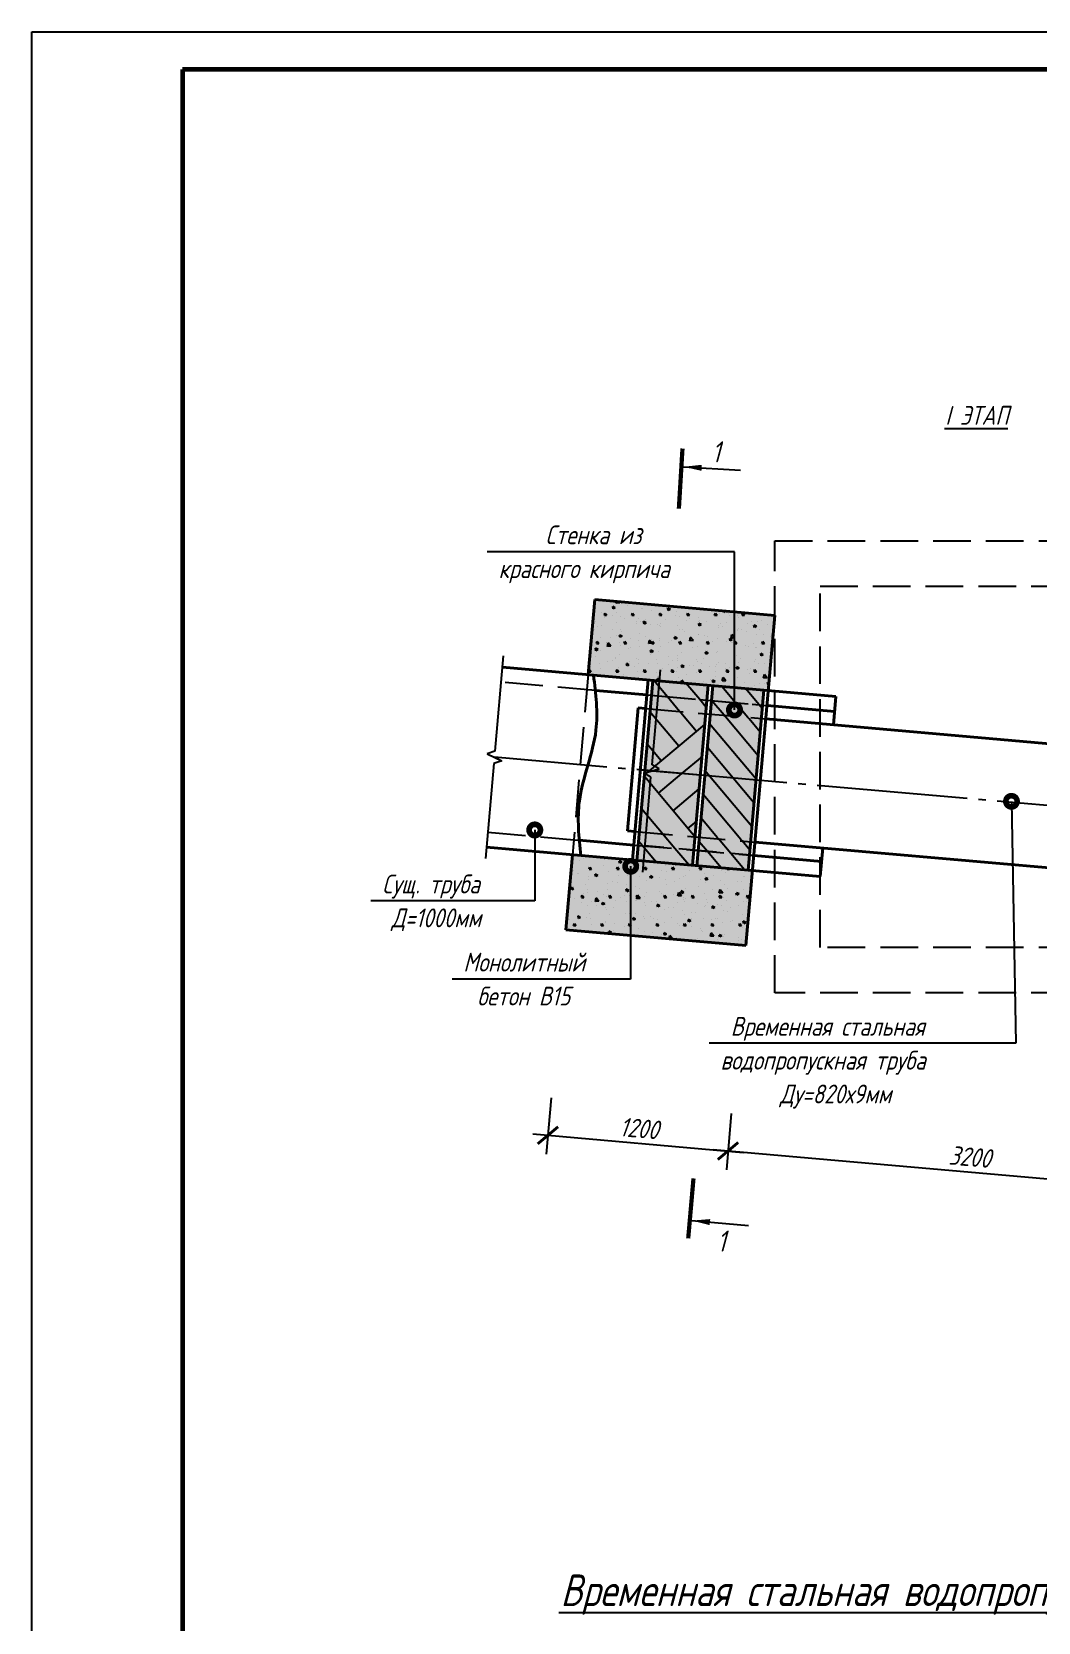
# Model space of a CAD drawing. Header units: millimetres. Extents: x 212190 to 241890, y -129581 to -108581.
# Drawn here: x 212190 to 218867, y -119138 to -108581 of the extents above; entities that cross this region are included whole.
import ezdxf

# ---------------------------------------------------------------- set-up
doc = ezdxf.new("R2010")
doc.units = ezdxf.units.MM
doc.linetypes.add('GOST2.303 4', pattern=[7, 5, -2, 0])
doc.linetypes.add('GOST2.303 5', pattern=[24, 20, -1.5, 1, -1.5])
doc.layers.get('0').update_dxf_attribs({"lineweight": 40})
for name, color, linetype in [('Заливка', 5, 'Continuous'), ('Линии', 7, 'Continuous'), ('Надписи', 7, 'Continuous'), ('Штриховка', 7, 'Continuous')]:
    doc.layers.add(name, color=color, linetype=linetype)
doc.styles.add('GOST 2.304', font='CS_Gost2304.shx', dxfattribs={"oblique": 15})

# ---------------------------------------------------------------- blocks, each defined once
blk = doc.blocks.new('_ArchTick')
at = {"color": 0, "linetype": 'ByBlock', "const_width": 0.15}
blk.add_lwpolyline([(-0.5, -0.5), (0.5, 0.5)], dxfattribs=at)

msp = doc.modelspace()

# ---------------------------------------------------------------- hatches: boundary and pattern name
at = {"layer": 'Заливка', "ltscale": 50}
h = msp.add_hatch(color=254, dxfattribs=at)
h.paths.add_polyline_path([(217120, -112455), (215925, -112350), (215881, -112848), (217077, -112953)])
h.paths.add_polyline_path([(216972, -114148), (215777, -114044), (215733, -114542), (216928, -114646)])
h = msp.add_hatch(color=26, dxfattribs=at)
h.paths.add_polyline_path([(217047, -112950), (216708, -112921), (216699, -113020), (217038, -113050)])
h.paths.add_polyline_path([(217038, -113050), (216699, -113020), (216691, -113110), (217030, -113140)])
h.paths.add_polyline_path([(217030, -113140), (216691, -113110), (216691, -113119), (217029, -113149)])
h.paths.add_polyline_path([(217029, -113149), (216691, -113119), (216656, -113518), (216994, -113548)])
h.paths.add_polyline_path([(216994, -113548), (216656, -113518), (216621, -113918), (216960, -113948)])
h.paths.add_polyline_path([(216960, -113948), (216621, -113918), (216620, -113927), (216959, -113956)])
h.paths.add_polyline_path([(216959, -113956), (216620, -113927), (216612, -114016), (216951, -114046)])
h.paths.add_polyline_path([(216951, -114046), (216612, -114016), (216603, -114116), (216942, -114146)])
at = {"layer": 'Линии', "ltscale": 50}
h = msp.add_hatch(color=41, dxfattribs=at)
h.paths.add_polyline_path([(216310, -112886), (216678, -112918), (216669, -113018), (216301, -112985)])
h.paths.add_polyline_path([(216301, -112985), (216669, -113018), (216662, -113107), (216293, -113075)])
h.paths.add_polyline_path([(216293, -113075), (216662, -113107), (216661, -113116), (216292, -113084)])
h.paths.add_polyline_path([(216292, -113084), (216661, -113116), (216626, -113516), (216257, -113484)])
h.paths.add_polyline_path([(216257, -113484), (216626, -113516), (216591, -113915), (216222, -113883)])
h.paths.add_polyline_path([(216222, -113883), (216591, -113915), (216590, -113924), (216222, -113892)])
h.paths.add_polyline_path([(216222, -113892), (216590, -113924), (216582, -114014), (216214, -113982)])
h.paths.add_polyline_path([(216214, -113982), (216582, -114014), (216574, -114113), (216205, -114081)])

# ---------------------------------------------------------------- linework, layer by layer
for p, q in [((215925, -112350), (215881, -112848)), ((215925, -112350), (217120, -112455)), ((215777, -114044), (215733, -114542)), ((215733, -114542), (216928, -114646))]:
    msp.add_line(p, q)
at = {"ltscale": 50}
for p, q in [((215925, -112350), (217120, -112455)), ((217120, -112455), (216928, -114646)), ((217525, -112992), (215312, -112799)), ((216271, -112983), (215929, -112953)), ((217516, -113092), (217068, -113053)), ((217475, -112988), (217475, -112988)), ((217508, -113181), (217525, -112992)), ((217508, -113181), (217525, -112992)), ((217513, -113059), (217513, -113059)), ((217525, -112992), (217525, -112992)), ((217525, -112992), (217525, -112992)), ((217525, -113060), (217525, -113060)), ((216213, -113068), (216263, -113072)), ((217060, -113142), (220252, -113421)), ((216142, -113885), (216192, -113889)), ((217420, -114187), (215207, -113994)), ((215822, -113947), (216184, -113979)), ((216989, -113959), (220180, -114238)), ((217420, -114187), (217437, -113998)), ((217420, -114187), (217437, -113998)), ((216981, -114049), (217429, -114088)), ((217371, -114183), (217371, -114183)), ((217420, -114187), (217420, -114187)), ((217420, -114187), (217420, -114187))]:
    msp.add_line(p, q, dxfattribs=at)
at = {"ltscale": 40}
for p, q in [((216280, -112883), (216175, -114079)), ((216310, -112886), (216205, -114081)), ((216678, -112918), (216574, -114113)), ((216708, -112921), (216603, -114116)), ((217047, -112950), (216942, -114146)), ((216213, -113068), (216142, -113885))]:
    msp.add_line(p, q, dxfattribs=at)
at = {"lineweight": 25, "ltscale": 50}
for p, q in [((215636, -115656), (215603, -116030)), ((216831, -115761), (216798, -116135)), ((216831, -115761), (216798, -116135)), ((215514, -115897), (216909, -116019)), ((216710, -116001), (220101, -116298))]:
    msp.add_line(p, q, dxfattribs=at)
at = {"ltscale": 50}
msp.add_spline([(215917, -112852), (215933, -113217), (215823, -113686), (215832, -114049)], degree=3, dxfattribs=at)
at = {"layer": 'Линии', "linetype": 'GOST2.303 4', "ltscale": 50}
for p, q in [((217120, -114960), (217120, -111960)), ((217120, -111960), (220120, -111960)), ((217420, -114660), (217420, -112260)), ((217420, -112260), (219820, -112260)), ((215881, -112848), (215777, -114044)), ((215929, -112953), (215303, -112898)), ((217125, -112957), (216354, -112889)), ((217125, -112957), (216354, -112889)), ((217125, -112957), (217525, -112992)), ((217125, -112957), (217525, -112992)), ((217126, -112957), (217225, -112966)), ((217126, -112957), (217225, -112966)), ((216271, -112983), (217068, -113053)), ((216345, -112989), (217516, -113091)), ((216345, -112989), (217516, -113091)), ((216263, -113072), (217060, -113142)), ((215216, -113894), (215822, -113947)), ((216192, -113889), (216989, -113959)), ((216184, -113979), (216981, -114049)), ((217429, -114088), (216258, -113985)), ((217429, -114088), (216258, -113985)), ((217020, -114152), (216249, -114085)), ((217020, -114152), (216249, -114085)), ((217420, -114187), (217020, -114152)), ((217420, -114187), (217020, -114152)), ((217420, -114187), (217316, -114178)), ((219820, -114660), (217420, -114660)), ((220120, -114960), (217120, -114960))]:
    msp.add_line(p, q, dxfattribs=at)
at = {"layer": 'Линии', "ltscale": 50}
for p, q in [((215318, -112724), (215263, -113355)), ((216305, -113446), (216361, -112815)), ((216305, -113446), (216361, -112815)), ((215263, -113355), (215211, -113373)), ((215211, -113373), (215308, -113420)), ((215256, -113437), (215201, -114069)), ((215308, -113420), (215256, -113437)), ((216626, -113516), (216227, -113481)), ((216250, -113502), (216353, -113473)), ((216250, -113502), (216353, -113473)), ((216353, -113473), (216305, -113446)), ((216353, -113473), (216305, -113446)), ((216243, -114160), (216298, -113528)), ((216243, -114160), (216298, -113528)), ((216298, -113528), (216250, -113502)), ((216298, -113528), (216250, -113502))]:
    msp.add_line(p, q, dxfattribs=at)
at = {"layer": 'Линии', "linetype": 'Continuous', "ltscale": 50}
for p, q in [((216407, -112995), (216316, -112886)), ((216621, -113013), (216530, -112905)), ((216488, -113092), (216407, -112995)), ((216665, -113066), (216621, -113013)), ((216483, -113323), (216291, -113094)), ((216497, -113102), (216488, -113092)), ((216600, -113225), (216497, -113102)), ((216288, -113486), (216655, -113178)), ((216366, -113421), (216273, -113309)), ((216255, -113514), (216288, -113486)), ((216503, -113505), (216637, -113393)), ((216581, -113914), (216254, -113524)), ((216347, -113635), (216503, -113505)), ((216445, -113752), (216618, -113607)), ((216367, -113896), (216235, -113739)), ((216375, -113905), (216367, -113896)), ((216457, -114003), (216375, -113905)), ((216543, -113869), (216599, -113822)), ((216242, -113984), (216216, -113953)), ((216333, -114092), (216242, -113984)), ((216548, -114111), (216457, -114003)), ((216590, -113924), (216581, -113914)), ((216590, -113925), (216590, -113924))]:
    msp.add_line(p, q, dxfattribs=at)
at = {"layer": 'Линии', "linetype": 'GOST2.303 5', "ltscale": 50}
msp.add_line((221982, -113984), (215259, -113396), dxfattribs=at)
at = {"layer": 'Надписи'}
for p, q in [((212190, -108581), (241890, -108581)), ((212190, -129581), (212190, -108581))]:
    msp.add_line(p, q, dxfattribs=at)
at = {"layer": 'Надписи', "lineweight": 60}
for p, q in [((241640, -108831), (213190, -108831)), ((213190, -108831), (213190, -129331))]:
    msp.add_line(p, q, dxfattribs=at)
at = {"layer": 'Надписи', "linetype": 'Continuous', "ltscale": 40}
for p, q in [((216514, -111468), (216892, -111491)), ((216569, -116472), (216946, -116505))]:
    msp.add_line(p, q, dxfattribs=at)
at = {"layer": 'Надписи', "ltscale": 50}
for p, q in [((216852, -112032), (215212, -112032)), ((216852, -113082), (216852, -112032)), ((218689, -113689), (218718, -115295)), ((215527, -113879), (215527, -114350)), ((216163, -114120), (216163, -114869)), ((215527, -114350), (214440, -114350)), ((216163, -114869), (214978, -114869)), ((218718, -115295), (216684, -115295))]:
    msp.add_line(p, q, dxfattribs=at)
at = {"layer": 'Надписи', "linetype": 'Continuous', "ltscale": 40, "const_width": 28}
for points in [[(216507, -111347), (216483, -111746)], [(216330, -114209), (216330, -114209), (216330, -114209)], [(216750, -114246), (216750, -114246), (216750, -114246)], [(216545, -116590), (216580, -116192)]]:
    msp.add_lwpolyline(points, dxfattribs=at)
at = {"layer": 'Надписи', "ltscale": 50, "const_width": 75}
for points in [[(216871, -113082, 1), (216833, -113082, 1)], [(218708, -113689, 1), (218671, -113689, 1)], [(215546, -113879, 1), (215508, -113879, 1)], [(216182, -114120, 1), (216145, -114120, 1)]]:
    msp.add_lwpolyline(points, format="xyb", close=True, dxfattribs=at)
at = {"layer": 'Надписи', "linetype": 'Continuous', "ltscale": 40}
for points in [[(216514, -111468), (216635, -111455), (216633, -111495)], [(216569, -116472), (216691, -116462), (216687, -116502)]]:
    msp.add_solid(points, dxfattribs=at)
at = {"layer": 'Штриховка', "linetype": 'Continuous', "ltscale": 50}
for p, q in [((215925, -112396), (215925, -112396)), ((216061, -112404), (216044, -112396)), ((216048, -112412), (216044, -112396)), ((216061, -112404), (216048, -112411)), ((216068, -112374), (216070, -112363)), ((216091, -112372), (216068, -112374)), ((216091, -112373), (216084, -112364)), ((216103, -112378), (216103, -112378)), ((216144, -112387), (216144, -112387)), ((216232, -112407), (216232, -112407)), ((216239, -112408), (216239, -112408)), ((216302, -112422), (216302, -112422)), ((216320, -112392), (216320, -112392)), ((216427, -112416), (216409, -112407)), ((216413, -112423), (216409, -112407)), ((216426, -112416), (216413, -112423)), ((216465, -112431), (216465, -112431)), ((216676, -112419), (216676, -112419)), ((216717, -112421), (216717, -112421)), ((216778, -112435), (216776, -112425)), ((216792, -112427), (216778, -112435)), ((216792, -112427), (216789, -112426)), ((215932, -112496), (215932, -112496)), ((215945, -112528), (215945, -112528)), ((215968, -112520), (215968, -112520)), ((215973, -112435), (215973, -112435)), ((215982, -112443), (215982, -112443)), ((215988, -112467), (215988, -112467)), ((215989, -112455), (215993, -112439)), ((216004, -112456), (215989, -112456)), ((216005, -112456), (215994, -112441)), ((216044, -112457), (216044, -112457)), ((216068, -112502), (216068, -112502)), ((216070, -112434), (216070, -112434)), ((216099, -112463), (216099, -112463)), ((216124, -112473), (216124, -112473)), ((216172, -112455), (216176, -112439)), ((216187, -112456), (216172, -112456)), ((216187, -112456), (216176, -112441)), ((216202, -112492), (216202, -112492)), ((216203, -112508), (216203, -112508)), ((216215, -112472), (216215, -112472)), ((216227, -112492), (216227, -112492)), ((216267, -112504), (216249, -112496)), ((216253, -112512), (216249, -112496)), ((216266, -112504), (216253, -112512)), ((216259, -112479), (216259, -112479)), ((216297, -112513), (216297, -112513)), ((216339, -112514), (216339, -112514)), ((216355, -112455), (216359, -112439)), ((216370, -112456), (216355, -112456)), ((216357, -112522), (216357, -112522)), ((216370, -112456), (216359, -112441)), ((216360, -112527), (216360, -112527)), ((216361, -112511), (216361, -112511)), ((216362, -112438), (216362, -112438)), ((216395, -112485), (216395, -112485)), ((216460, -112457), (216460, -112457)), ((216474, -112521), (216474, -112521)), ((216488, -112465), (216488, -112465)), ((216531, -112491), (216531, -112491)), ((216553, -112456), (216537, -112456)), ((216538, -112455), (216542, -112439)), ((216553, -112456), (216542, -112441)), ((216554, -112478), (216554, -112478)), ((216610, -112469), (216610, -112469)), ((216610, -112527), (216610, -112527)), ((216632, -112516), (216615, -112508)), ((216618, -112523), (216615, -112508)), ((216616, -112494), (216616, -112494)), ((216617, -112491), (216617, -112491)), ((216632, -112516), (216618, -112523)), ((216666, -112497), (216666, -112497)), ((216720, -112455), (216725, -112439)), ((216736, -112456), (216720, -112456)), ((216736, -112456), (216725, -112441)), ((216745, -112533), (216745, -112533)), ((216746, -112525), (216746, -112525)), ((216750, -112440), (216750, -112440)), ((216756, -112507), (216756, -112507)), ((216775, -112526), (216775, -112526)), ((216802, -112503), (216802, -112503)), ((216812, -112442), (216812, -112442)), ((216821, -112457), (216821, -112457)), ((216875, -112456), (216875, -112456)), ((216877, -112468), (216877, -112468)), ((216903, -112455), (216908, -112439)), ((216918, -112456), (216903, -112456)), ((216919, -112456), (216908, -112441)), ((216937, -112510), (216937, -112510)), ((216967, -112495), (216967, -112495)), ((216997, -112527), (216980, -112519)), ((216984, -112535), (216980, -112519)), ((216997, -112527), (216984, -112535)), ((217005, -112497), (217005, -112497)), ((217033, -112491), (217033, -112491)), ((217073, -112516), (217073, -112516)), ((217086, -112455), (217087, -112452)), ((217101, -112456), (217086, -112456)), ((217102, -112456), (217099, -112453)), ((217112, -112533), (217112, -112533)), ((215922, -112548), (215922, -112548)), ((215937, -112642), (215941, -112627)), ((215952, -112644), (215937, -112644)), ((215953, -112644), (215942, -112628)), ((215964, -112604), (215964, -112604)), ((216002, -112636), (216002, -112636)), ((216003, -112634), (216003, -112634)), ((216009, -112660), (216014, -112636)), ((216032, -112658), (216014, -112636)), ((216027, -112600), (216027, -112600)), ((216040, -112549), (216040, -112549)), ((216067, -112586), (216067, -112586)), ((216093, -112600), (216089, -112585)), ((216107, -112593), (216090, -112585)), ((216091, -112632), (216091, -112632)), ((216106, -112593), (216093, -112600)), ((216095, -112547), (216095, -112547)), ((216102, -112563), (216102, -112563)), ((216120, -112642), (216124, -112627)), ((216135, -112644), (216120, -112644)), ((216136, -112644), (216125, -112628)), ((216163, -112606), (216163, -112606)), ((216212, -112624), (216212, -112624)), ((216223, -112576), (216223, -112576)), ((216260, -112598), (216260, -112598)), ((216283, -112641), (216288, -112618)), ((216306, -112640), (216283, -112641)), ((216305, -112640), (216288, -112618)), ((216299, -112612), (216299, -112612)), ((216303, -112642), (216307, -112627)), ((216318, -112644), (216303, -112644)), ((216319, -112644), (216308, -112628)), ((216353, -112607), (216353, -112607)), ((216355, -112619), (216355, -112619)), ((216417, -112633), (216417, -112633)), ((216434, -112618), (216434, -112618)), ((216472, -112605), (216455, -112596)), ((216459, -112612), (216455, -112596)), ((216472, -112605), (216459, -112612)), ((216479, -112634), (216479, -112634)), ((216484, -112550), (216484, -112550)), ((216486, -112642), (216490, -112627)), ((216501, -112644), (216486, -112644)), ((216501, -112644), (216490, -112628)), ((216506, -112549), (216506, -112549)), ((216518, -112562), (216518, -112562)), ((216556, -112623), (216561, -112599)), ((216579, -112621), (216556, -112623)), ((216579, -112622), (216561, -112599)), ((216570, -112624), (216570, -112624)), ((216612, -112579), (216612, -112579)), ((216612, -112583), (216612, -112583)), ((216651, -112587), (216651, -112587)), ((216669, -112642), (216673, -112627)), ((216684, -112644), (216669, -112644)), ((216684, -112644), (216673, -112628)), ((216675, -112597), (216675, -112597)), ((216705, -112630), (216705, -112630)), ((216742, -112609), (216742, -112609)), ((216797, -112625), (216797, -112625)), ((216837, -112616), (216820, -112608)), ((216824, -112624), (216820, -112608)), ((216837, -112616), (216824, -112623)), ((216830, -112605), (216835, -112581)), ((216853, -112603), (216830, -112605)), ((216833, -112632), (216833, -112632)), ((216853, -112603), (216835, -112581)), ((216841, -112636), (216841, -112636)), ((216867, -112644), (216851, -112644)), ((216852, -112642), (216856, -112627)), ((216867, -112644), (216856, -112628)), ((216868, -112637), (216868, -112637)), ((216870, -112547), (216870, -112547)), ((216872, -112552), (216872, -112552)), ((216881, -112539), (216881, -112539)), ((216901, -112545), (216901, -112545)), ((216932, -112561), (216932, -112561)), ((216976, -112643), (216976, -112643)), ((217001, -112581), (217001, -112581)), ((217017, -112545), (217017, -112545)), ((217034, -112642), (217039, -112627)), ((217050, -112644), (217034, -112644)), ((217050, -112644), (217039, -112628)), ((217046, -112583), (217046, -112583)), ((217090, -112596), (217090, -112596)), ((217104, -112587), (217109, -112563)), ((217109, -112586), (217104, -112586)), ((217111, -112565), (217109, -112563)), ((215897, -112716), (215897, -112716)), ((215902, -112704), (215902, -112704)), ((215933, -112689), (215929, -112673)), ((215947, -112682), (215930, -112673)), ((215930, -112727), (215930, -112727)), ((215946, -112682), (215933, -112689)), ((215960, -112689), (215960, -112689)), ((216032, -112658), (216009, -112659)), ((216060, -112739), (216060, -112739)), ((216065, -112733), (216065, -112733)), ((216086, -112716), (216086, -112716)), ((216097, -112655), (216097, -112655)), ((216147, -112675), (216147, -112675)), ((216160, -112669), (216160, -112669)), ((216201, -112739), (216201, -112739)), ((216215, -112745), (216215, -112745)), ((216219, -112661), (216219, -112661)), ((216292, -112713), (216292, -112713)), ((216312, -112693), (216295, -112685)), ((216299, -112701), (216295, -112685)), ((216312, -112693), (216299, -112701)), ((216318, -112704), (216318, -112704)), ((216336, -112746), (216336, -112746)), ((216349, -112691), (216349, -112691)), ((216358, -112663), (216358, -112663)), ((216413, -112725), (216413, -112725)), ((216475, -112719), (216475, -112719)), ((216475, -112738), (216475, -112738)), ((216503, -112701), (216503, -112701)), ((216575, -112668), (216575, -112668)), ((216603, -112748), (216603, -112748)), ((216608, -112663), (216608, -112663)), ((216649, -112739), (216649, -112739)), ((216678, -112705), (216660, -112696)), ((216664, -112712), (216660, -112696)), ((216677, -112705), (216664, -112712)), ((216670, -112689), (216670, -112689)), ((216733, -112703), (216733, -112703)), ((216737, -112694), (216737, -112694)), ((216864, -112721), (216864, -112721)), ((216891, -112738), (216891, -112738)), ((216928, -112653), (216928, -112653)), ((216942, -112664), (216942, -112664)), ((216990, -112667), (216990, -112667)), ((216996, -112666), (216996, -112666)), ((217043, -112716), (217026, -112708)), ((217029, -112724), (217026, -112708)), ((217043, -112716), (217029, -112724)), ((217087, -112702), (217087, -112702)), ((215885, -112830), (215890, -112814)), ((215900, -112831), (215885, -112831)), ((215901, -112831), (215890, -112815)), ((215898, -112796), (215898, -112796)), ((215956, -112773), (215956, -112773)), ((215960, -112810), (215960, -112810)), ((216009, -112763), (216009, -112763)), ((216043, -112755), (216043, -112755)), ((216068, -112830), (216073, -112814)), ((216083, -112831), (216068, -112831)), ((216084, -112831), (216073, -112815)), ((216082, -112801), (216082, -112801)), ((216118, -112845), (216118, -112845)), ((216152, -112782), (216135, -112774)), ((216139, -112789), (216135, -112774)), ((216152, -112782), (216139, -112789)), ((216145, -112769), (216145, -112769)), ((216155, -112760), (216155, -112760)), ((216188, -112793), (216188, -112793)), ((216210, -112830), (216210, -112830)), ((216218, -112774), (216218, -112774)), ((216251, -112830), (216255, -112814)), ((216266, -112831), (216251, -112831)), ((216267, -112831), (216256, -112815)), ((216280, -112775), (216280, -112775)), ((216333, -112831), (216333, -112831)), ((216344, -112776), (216344, -112776)), ((216376, -112809), (216376, -112809)), ((216416, -112781), (216416, -112781)), ((216434, -112830), (216438, -112814)), ((216449, -112831), (216434, -112831)), ((216438, -112751), (216438, -112751)), ((216450, -112831), (216439, -112815)), ((216470, -112830), (216470, -112830)), ((216471, -112803), (216471, -112803)), ((216472, -112752), (216472, -112752)), ((216518, -112793), (216500, -112785)), ((216504, -112801), (216500, -112785)), ((216517, -112793), (216504, -112801)), ((216533, -112844), (216533, -112844)), ((216551, -112787), (216551, -112787)), ((216583, -112789), (216583, -112789)), ((216599, -112832), (216599, -112832)), ((216608, -112758), (216608, -112758)), ((216617, -112830), (216621, -112814)), ((216632, -112831), (216617, -112831)), ((216633, -112831), (216622, -112815)), ((216633, -112773), (216633, -112773)), ((216687, -112793), (216687, -112793)), ((216728, -112794), (216728, -112794)), ((216728, -112827), (216728, -112827)), ((216733, -112778), (216733, -112778)), ((216743, -112764), (216743, -112764)), ((216791, -112808), (216791, -112808)), ((216794, -112777), (216794, -112777)), ((216800, -112830), (216804, -112814)), ((216815, -112831), (216800, -112831)), ((216815, -112831), (216804, -112815)), ((216822, -112799), (216822, -112799)), ((216860, -112806), (216860, -112806)), ((216883, -112805), (216866, -112797)), ((216869, -112812), (216866, -112797)), ((216883, -112805), (216869, -112812)), ((216879, -112770), (216879, -112770)), ((216939, -112815), (216939, -112815)), ((216949, -112843), (216949, -112843)), ((216958, -112805), (216958, -112805)), ((216983, -112830), (216987, -112814)), ((216998, -112831), (216983, -112831)), ((216985, -112759), (216985, -112759)), ((216998, -112831), (216987, -112815)), ((216988, -112835), (216988, -112835)), ((216992, -112750), (216992, -112750)), ((217014, -112776), (217014, -112776)), ((217045, -112872), (217050, -112848)), ((217048, -112773), (217048, -112773)), ((217068, -112871), (217050, -112848)), ((217085, -112854), (217085, -112854)), ((216104, -112866), (216104, -112866)), ((216213, -112866), (216213, -112866)), ((216240, -112873), (216240, -112873)), ((216276, -112880), (216276, -112880)), ((216340, -112860), (216340, -112860)), ((216344, -112889), (216340, -112874)), ((216358, -112882), (216341, -112874)), ((216357, -112882), (216345, -112889)), ((216376, -112879), (216376, -112879)), ((216466, -112888), (216466, -112888)), ((216479, -112869), (216479, -112869)), ((216499, -112902), (216503, -112885)), ((216518, -112904), (216502, -112885)), ((216511, -112885), (216511, -112885)), ((216624, -112908), (216624, -112908)), ((216647, -112891), (216647, -112891)), ((216691, -112879), (216691, -112879)), ((216723, -112894), (216706, -112885)), ((216710, -112901), (216706, -112885)), ((216723, -112894), (216710, -112901)), ((216729, -112863), (216729, -112863)), ((216859, -113034), (216768, -112926)), ((216771, -112890), (216776, -112867)), ((216794, -112889), (216771, -112890)), ((216794, -112889), (216776, -112867)), ((216782, -112897), (216782, -112897)), ((216786, -112900), (216786, -112900)), ((216848, -112914), (216848, -112914)), ((216855, -112890), (216855, -112890)), ((216874, -112866), (216874, -112866)), ((216918, -112903), (216918, -112903)), ((217015, -113048), (216924, -112940)), ((216984, -112919), (216984, -112919)), ((217019, -112904), (217019, -112904)), ((217043, -112864), (217043, -112864)), ((217068, -112870), (217045, -112872)), ((217053, -112909), (217053, -112909)), ((217081, -112902), (217071, -112897)), ((217075, -112913), (217071, -112897)), ((217080, -112909), (217075, -112913)), ((216702, -113021), (216700, -113017)), ((216784, -113118), (216702, -113021)), ((216941, -113132), (216859, -113034)), ((217036, -113073), (217015, -113048)), ((216792, -113128), (216784, -113118)), ((217009, -113386), (216792, -113128)), ((216949, -113141), (216941, -113132)), ((217022, -113229), (216949, -113141)), ((216995, -113542), (216686, -113174)), ((216844, -113535), (216672, -113331)), ((216687, -113521), (216658, -113487)), ((216968, -113855), (216687, -113521)), ((216981, -113699), (216844, -113535)), ((216895, -113942), (216645, -113644)), ((216738, -113928), (216631, -113800)), ((216672, -114022), (216617, -113957)), ((216747, -113938), (216738, -113928)), ((216828, -114035), (216747, -113938)), ((216903, -113952), (216895, -113942)), ((216954, -114012), (216903, -113952)), ((215824, -114079), (215824, -114079)), ((215852, -114071), (215852, -114071)), ((215982, -114114), (215982, -114114)), ((215988, -114078), (215988, -114078)), ((215989, -114069), (215990, -114062)), ((216012, -114067), (215989, -114068)), ((216012, -114067), (216009, -114064)), ((216018, -114068), (216018, -114068)), ((216079, -114075), (216079, -114075)), ((216105, -114092), (216088, -114084)), ((216092, -114100), (216088, -114084)), ((216105, -114092), (216092, -114100)), ((216123, -114084), (216123, -114084)), ((216146, -114097), (216146, -114097)), ((216224, -114113), (216224, -114113)), ((216259, -114090), (216259, -114090)), ((216334, -114099), (216334, -114099)), ((216397, -114113), (216397, -114113)), ((216457, -114111), (216455, -114103)), ((216470, -114104), (216457, -114111)), ((216606, -114116), (216604, -114113)), ((216763, -114130), (216672, -114022)), ((216919, -114144), (216828, -114035)), ((215785, -114150), (215785, -114150)), ((215812, -114169), (215812, -114169)), ((215819, -114171), (215819, -114171)), ((215882, -114185), (215882, -114185)), ((215883, -114210), (215883, -114210)), ((215887, -114125), (215887, -114125)), ((215889, -114140), (215893, -114125)), ((215904, -114142), (215889, -114142)), ((215904, -114142), (215894, -114126)), ((215945, -114181), (215928, -114173)), ((215932, -114189), (215928, -114173)), ((215931, -114188), (215931, -114188)), ((215945, -114181), (215932, -114188)), ((215947, -114175), (215947, -114175)), ((216013, -114153), (216013, -114153)), ((216040, -114220), (216040, -114220)), ((216072, -114140), (216076, -114125)), ((216087, -114142), (216072, -114142)), ((216087, -114142), (216076, -114126)), ((216076, -114227), (216076, -114227)), ((216077, -114135), (216077, -114135)), ((216083, -114181), (216083, -114181)), ((216139, -114149), (216139, -114149)), ((216142, -114182), (216142, -114182)), ((216219, -114187), (216219, -114187)), ((216270, -114142), (216254, -114142)), ((216255, -114140), (216259, -114125)), ((216270, -114142), (216259, -114126)), ((216271, -114212), (216271, -114212)), ((216276, -114128), (216276, -114128)), ((216297, -114200), (216293, -114184)), ((216311, -114193), (216294, -114184)), ((216297, -114184), (216297, -114184)), ((216311, -114193), (216297, -114200)), ((216354, -114193), (216354, -114193)), ((216370, -114151), (216370, -114151)), ((216392, -114205), (216392, -114205)), ((216402, -114155), (216402, -114155)), ((216437, -114140), (216442, -114125)), ((216453, -114142), (216437, -114142)), ((216453, -114142), (216442, -114126)), ((216455, -114219), (216455, -114219)), ((216490, -114200), (216490, -114200)), ((216515, -114189), (216515, -114189)), ((216530, -114184), (216530, -114184)), ((216555, -114148), (216555, -114148)), ((216620, -114140), (216625, -114125)), ((216635, -114142), (216620, -114142)), ((216636, -114142), (216625, -114126)), ((216625, -114206), (216625, -114206)), ((216650, -114169), (216650, -114169)), ((216676, -114204), (216659, -114196)), ((216663, -114212), (216659, -114196)), ((216660, -114215), (216660, -114215)), ((216676, -114204), (216663, -114212)), ((216664, -114130), (216664, -114130)), ((216712, -114183), (216712, -114183)), ((216761, -114212), (216761, -114212)), ((216765, -114148), (216765, -114148)), ((216791, -114158), (216791, -114158)), ((216803, -114140), (216805, -114134)), ((216818, -114142), (216803, -114142)), ((216819, -114142), (216814, -114135)), ((216870, -114218), (216870, -114218)), ((216896, -114218), (216896, -114218)), ((216910, -114186), (216910, -114186)), ((216919, -114187), (216919, -114187)), ((215761, -114319), (215761, -114319)), ((215785, -114270), (215768, -114261)), ((215772, -114277), (215768, -114261)), ((215785, -114270), (215772, -114277)), ((215782, -114255), (215782, -114255)), ((215793, -114332), (215793, -114332)), ((215837, -114328), (215841, -114312)), ((215852, -114329), (215837, -114329)), ((215853, -114329), (215842, -114313)), ((215850, -114303), (215850, -114303)), ((215865, -114239), (215865, -114239)), ((215877, -114276), (215877, -114276)), ((215878, -114294), (215878, -114294)), ((215930, -114354), (215935, -114330)), ((215953, -114353), (215935, -114330)), ((215940, -114290), (215940, -114290)), ((215985, -114309), (215985, -114309)), ((216005, -114322), (216005, -114322)), ((216009, -114237), (216009, -114237)), ((216011, -114277), (216011, -114277)), ((216020, -114328), (216024, -114312)), ((216035, -114329), (216020, -114329)), ((216036, -114329), (216025, -114313)), ((216098, -114325), (216098, -114325)), ((216121, -114315), (216121, -114315)), ((216151, -114281), (216134, -114273)), ((216137, -114289), (216134, -114273)), ((216135, -114241), (216135, -114241)), ((216137, -114266), (216137, -114266)), ((216151, -114281), (216137, -114289)), ((216156, -114315), (216156, -114315)), ((216197, -114254), (216197, -114254)), ((216203, -114328), (216207, -114312)), ((216218, -114329), (216203, -114329)), ((216204, -114336), (216209, -114312)), ((216218, -114329), (216208, -114313)), ((216227, -114334), (216209, -114312)), ((216221, -114265), (216221, -114265)), ((216256, -114321), (216256, -114321)), ((216267, -114297), (216267, -114297)), ((216355, -114289), (216355, -114289)), ((216367, -114303), (216367, -114303)), ((216386, -114328), (216390, -114312)), ((216401, -114329), (216386, -114329)), ((216401, -114329), (216390, -114313)), ((216392, -114327), (216392, -114327)), ((216393, -114324), (216393, -114324)), ((216398, -114240), (216398, -114240)), ((216450, -114310), (216450, -114310)), ((216477, -114318), (216482, -114294)), ((216500, -114316), (216478, -114317)), ((216500, -114316), (216482, -114294)), ((216516, -114293), (216499, -114284)), ((216503, -114300), (216499, -114285)), ((216516, -114293), (216503, -114300)), ((216513, -114324), (216513, -114324)), ((216526, -114269), (216526, -114269)), ((216584, -114329), (216568, -114329)), ((216569, -114328), (216573, -114312)), ((216584, -114329), (216573, -114313)), ((216613, -114254), (216613, -114254)), ((216656, -114299), (216656, -114299)), ((216660, -114228), (216660, -114228)), ((216707, -114275), (216707, -114275)), ((216751, -114299), (216756, -114275)), ((216774, -114297), (216751, -114299)), ((216751, -114328), (216756, -114312)), ((216767, -114329), (216751, -114329)), ((216774, -114298), (216756, -114276)), ((216767, -114329), (216756, -114313)), ((216770, -114289), (216770, -114289)), ((216782, -114327), (216782, -114327)), ((216787, -114242), (216787, -114242)), ((216806, -114266), (216806, -114266)), ((216868, -114312), (216864, -114296)), ((216882, -114304), (216865, -114296)), ((216881, -114304), (216868, -114312)), ((216915, -114271), (216915, -114271)), ((216928, -114324), (216928, -114324)), ((216934, -114328), (216939, -114312)), ((216949, -114329), (216934, -114329)), ((216950, -114329), (216939, -114313)), ((216951, -114304), (216951, -114304)), ((215753, -114430), (215753, -114430)), ((215840, -114361), (215840, -114361)), ((215874, -114379), (215874, -114379)), ((215889, -114436), (215889, -114436)), ((215906, -114357), (215906, -114357)), ((215929, -114338), (215929, -114338)), ((215953, -114352), (215930, -114354)), ((215935, -114382), (215935, -114382)), ((215991, -114370), (215974, -114362)), ((215977, -114377), (215974, -114362)), ((215991, -114370), (215977, -114377)), ((215998, -114396), (215998, -114396)), ((216000, -114406), (216000, -114406)), ((216052, -114395), (216052, -114395)), ((216065, -114344), (216065, -114344)), ((216129, -114435), (216129, -114435)), ((216133, -114351), (216133, -114351)), ((216156, -114431), (216156, -114431)), ((216192, -114346), (216192, -114346)), ((216197, -114433), (216197, -114433)), ((216200, -114350), (216200, -114350)), ((216227, -114334), (216204, -114335)), ((216255, -114360), (216255, -114360)), ((216263, -114381), (216263, -114381)), ((216301, -114353), (216301, -114353)), ((216336, -114356), (216336, -114356)), ((216356, -114382), (216339, -114373)), ((216343, -114389), (216339, -114373)), ((216356, -114382), (216343, -114389)), ((216389, -114409), (216389, -114409)), ((216413, -114395), (216413, -114395)), ((216447, -114392), (216447, -114392)), ((216471, -114363), (216471, -114363)), ((216508, -114416), (216508, -114416)), ((216512, -114341), (216512, -114341)), ((216518, -114438), (216518, -114438)), ((216522, -114353), (216522, -114353)), ((216528, -114333), (216528, -114333)), ((216570, -114430), (216570, -114430)), ((216592, -114430), (216592, -114430)), ((216607, -114369), (216607, -114369)), ((216652, -114384), (216652, -114384)), ((216657, -114380), (216657, -114380)), ((216663, -114339), (216663, -114339)), ((216670, -114359), (216670, -114359)), ((216708, -114401), (216704, -114385)), ((216722, -114393), (216705, -114385)), ((216722, -114393), (216708, -114400)), ((216742, -114375), (216742, -114375)), ((216765, -114380), (216765, -114380)), ((216778, -114411), (216778, -114411)), ((216799, -114345), (216799, -114345)), ((216803, -114418), (216803, -114418)), ((216828, -114394), (216828, -114394)), ((216878, -114381), (216878, -114381)), ((216911, -114356), (216911, -114356)), ((216934, -114352), (216934, -114352)), ((215735, -114523), (215735, -114523)), ((215736, -114517), (215736, -114517)), ((215758, -114471), (215758, -114471)), ((215785, -114515), (215790, -114499)), ((215800, -114516), (215785, -114516)), ((215801, -114516), (215790, -114501)), ((215798, -114537), (215798, -114537)), ((215831, -114459), (215814, -114450)), ((215817, -114466), (215814, -114450)), ((215831, -114459), (215817, -114466)), ((215870, -114463), (215870, -114463)), ((215898, -114466), (215898, -114466)), ((215903, -114509), (215903, -114509)), ((215968, -114515), (215972, -114499)), ((215983, -114516), (215968, -114516)), ((215984, -114516), (215973, -114501)), ((215993, -114487), (215993, -114487)), ((215996, -114491), (215996, -114491)), ((216024, -114442), (216024, -114442)), ((216055, -114501), (216055, -114501)), ((216124, -114520), (216124, -114520)), ((216151, -114515), (216155, -114499)), ((216166, -114516), (216151, -114516)), ((216167, -114516), (216156, -114501)), ((216160, -114448), (216160, -114448)), ((216196, -114470), (216179, -114462)), ((216183, -114478), (216179, -114462)), ((216196, -114470), (216183, -114478)), ((216213, -114536), (216213, -114536)), ((216250, -114452), (216250, -114452)), ((216258, -114466), (216258, -114466)), ((216296, -114454), (216296, -114454)), ((216313, -114466), (216313, -114466)), ((216334, -114515), (216338, -114499)), ((216349, -114516), (216334, -114516)), ((216350, -114516), (216339, -114501)), ((216342, -114472), (216342, -114472)), ((216385, -114493), (216385, -114493)), ((216431, -114460), (216431, -114460)), ((216471, -114501), (216471, -114501)), ((216488, -114510), (216488, -114510)), ((216513, -114522), (216513, -114522)), ((216517, -114515), (216521, -114499)), ((216532, -114516), (216517, -114516)), ((216532, -114516), (216522, -114501)), ((216548, -114489), (216544, -114473)), ((216562, -114482), (216545, -114473)), ((216562, -114482), (216548, -114489)), ((216566, -114522), (216566, -114522)), ((216567, -114466), (216567, -114466)), ((216628, -114536), (216628, -114536)), ((216647, -114468), (216647, -114468)), ((216700, -114515), (216704, -114499)), ((216715, -114516), (216700, -114516)), ((216702, -114472), (216702, -114472)), ((216715, -114516), (216704, -114501)), ((216728, -114465), (216728, -114465)), ((216737, -114468), (216737, -114468)), ((216774, -114496), (216774, -114496)), ((216823, -114486), (216823, -114486)), ((216838, -114478), (216838, -114478)), ((216898, -114516), (216882, -114516)), ((216883, -114515), (216887, -114499)), ((216883, -114506), (216883, -114506)), ((216886, -114500), (216886, -114500)), ((216898, -114516), (216887, -114501)), ((216902, -114525), (216902, -114525)), ((216906, -114440), (216906, -114440)), ((216927, -114493), (216910, -114485)), ((216914, -114501), (216910, -114485)), ((216927, -114493), (216914, -114501)), ((215865, -114548), (215865, -114548)), ((216036, -114559), (216019, -114550)), ((216023, -114566), (216019, -114551)), ((216036, -114559), (216023, -114566)), ((216049, -114547), (216049, -114547)), ((216198, -114581), (216198, -114581)), ((216254, -114550), (216254, -114550)), ((216308, -114557), (216308, -114557)), ((216334, -114588), (216334, -114588)), ((216371, -114571), (216371, -114571)), ((216381, -114578), (216381, -114578)), ((216402, -114570), (216385, -114562)), ((216388, -114578), (216385, -114562)), ((216402, -114570), (216388, -114578)), ((216419, -114602), (216424, -114579)), ((216441, -114602), (216424, -114579)), ((216442, -114601), (216424, -114602)), ((216469, -114594), (216469, -114594)), ((216509, -114607), (216509, -114607)), ((216529, -114606), (216529, -114606)), ((216605, -114600), (216605, -114600)), ((216633, -114548), (216633, -114548)), ((216643, -114553), (216643, -114553)), ((216692, -114585), (216697, -114561)), ((216715, -114583), (216692, -114584)), ((216715, -114583), (216697, -114561)), ((216740, -114606), (216740, -114606)), ((216767, -114582), (216750, -114574)), ((216754, -114589), (216750, -114574)), ((216767, -114582), (216754, -114589)), ((216769, -114580), (216769, -114580)), ((216778, -114586), (216778, -114586)), ((216786, -114571), (216786, -114571)), ((216876, -114612), (216876, -114612)), ((216881, -114592), (216881, -114592)), ((216898, -114609), (216898, -114609)), ((216924, -114625), (216924, -114625))]:
    msp.add_line(p, q, dxfattribs=at)

# ---------------------------------------------------------------- block references
at = {"lineweight": 25, "ltscale": 50, "xscale": 125, "yscale": 125, "zscale": 125}
for p, rotation in [((215614, -115906), 175.0000000000138), ((216809, -116010), 355.0000000000138), ((216809, -116010), 175.0000000000003)]:
    msp.add_blockref('_ArchTick', p, dxfattribs=dict(at, rotation=rotation))

# ---------------------------------------------------------------- texts
at = {"layer": 'Надписи', "style": 'GOST 2.304', "oblique": 15}
for s, height, p in [('%%UI ЭТАП', 125, (218251, -111189)), ('%%UВременная стальная водопропускная труба', 210, (215698, -119031))]:
    msp.add_text(s, height=height, dxfattribs=at).set_placement(p)
at = {"layer": 'Надписи', "linetype": 'Continuous', "ltscale": 40, "style": 'GOST 2.304', "oblique": 15}
for p in [(216701, -111439), (216737, -116678)]:
    msp.add_text('1', height=140, dxfattribs=at).set_placement(p)
at = {"layer": 'Надписи', "ltscale": 50, "style": 'GOST 2.304', "oblique": 15}
for s, p in [('Стенка из', (215598, -111982)), ('красного кирпича', (215287, -112207)), ('Сущ. труба', (214515, -114300)), ('Д=1000мм', (214576, -114525)), ('Монолитный', (215053, -114819)), ('бетон В15', (215145, -115044)), ('Временная стальная', (216827, -115245)), ('водопропускная труба', (216759, -115470)), ('Ду=820х9мм', (217153, -115694))]:
    msp.add_text(s, height=125, dxfattribs=at).set_placement(p)

# ---------------------------------------------------------------- next in the draw order: texts
at = {"lineweight": 25, "ltscale": 50, "char_height": 125, "attachment_point": 5, "rotation": 355, "style": 'GOST 2.304', "bg_fill": 3, "box_fill_scale": 1.1, "bg_fill_color": 256, "bg_fill_true_color": 13158600, "bg_fill_transparency": 0}
for s, insert in [('\\A1;1200', (216220, -115860)), ('\\A1;3200', (218414, -116049))]:
    msp.add_mtext(s, dxfattribs=dict(at, insert=insert))

doc.saveas('drawing.dxf')
